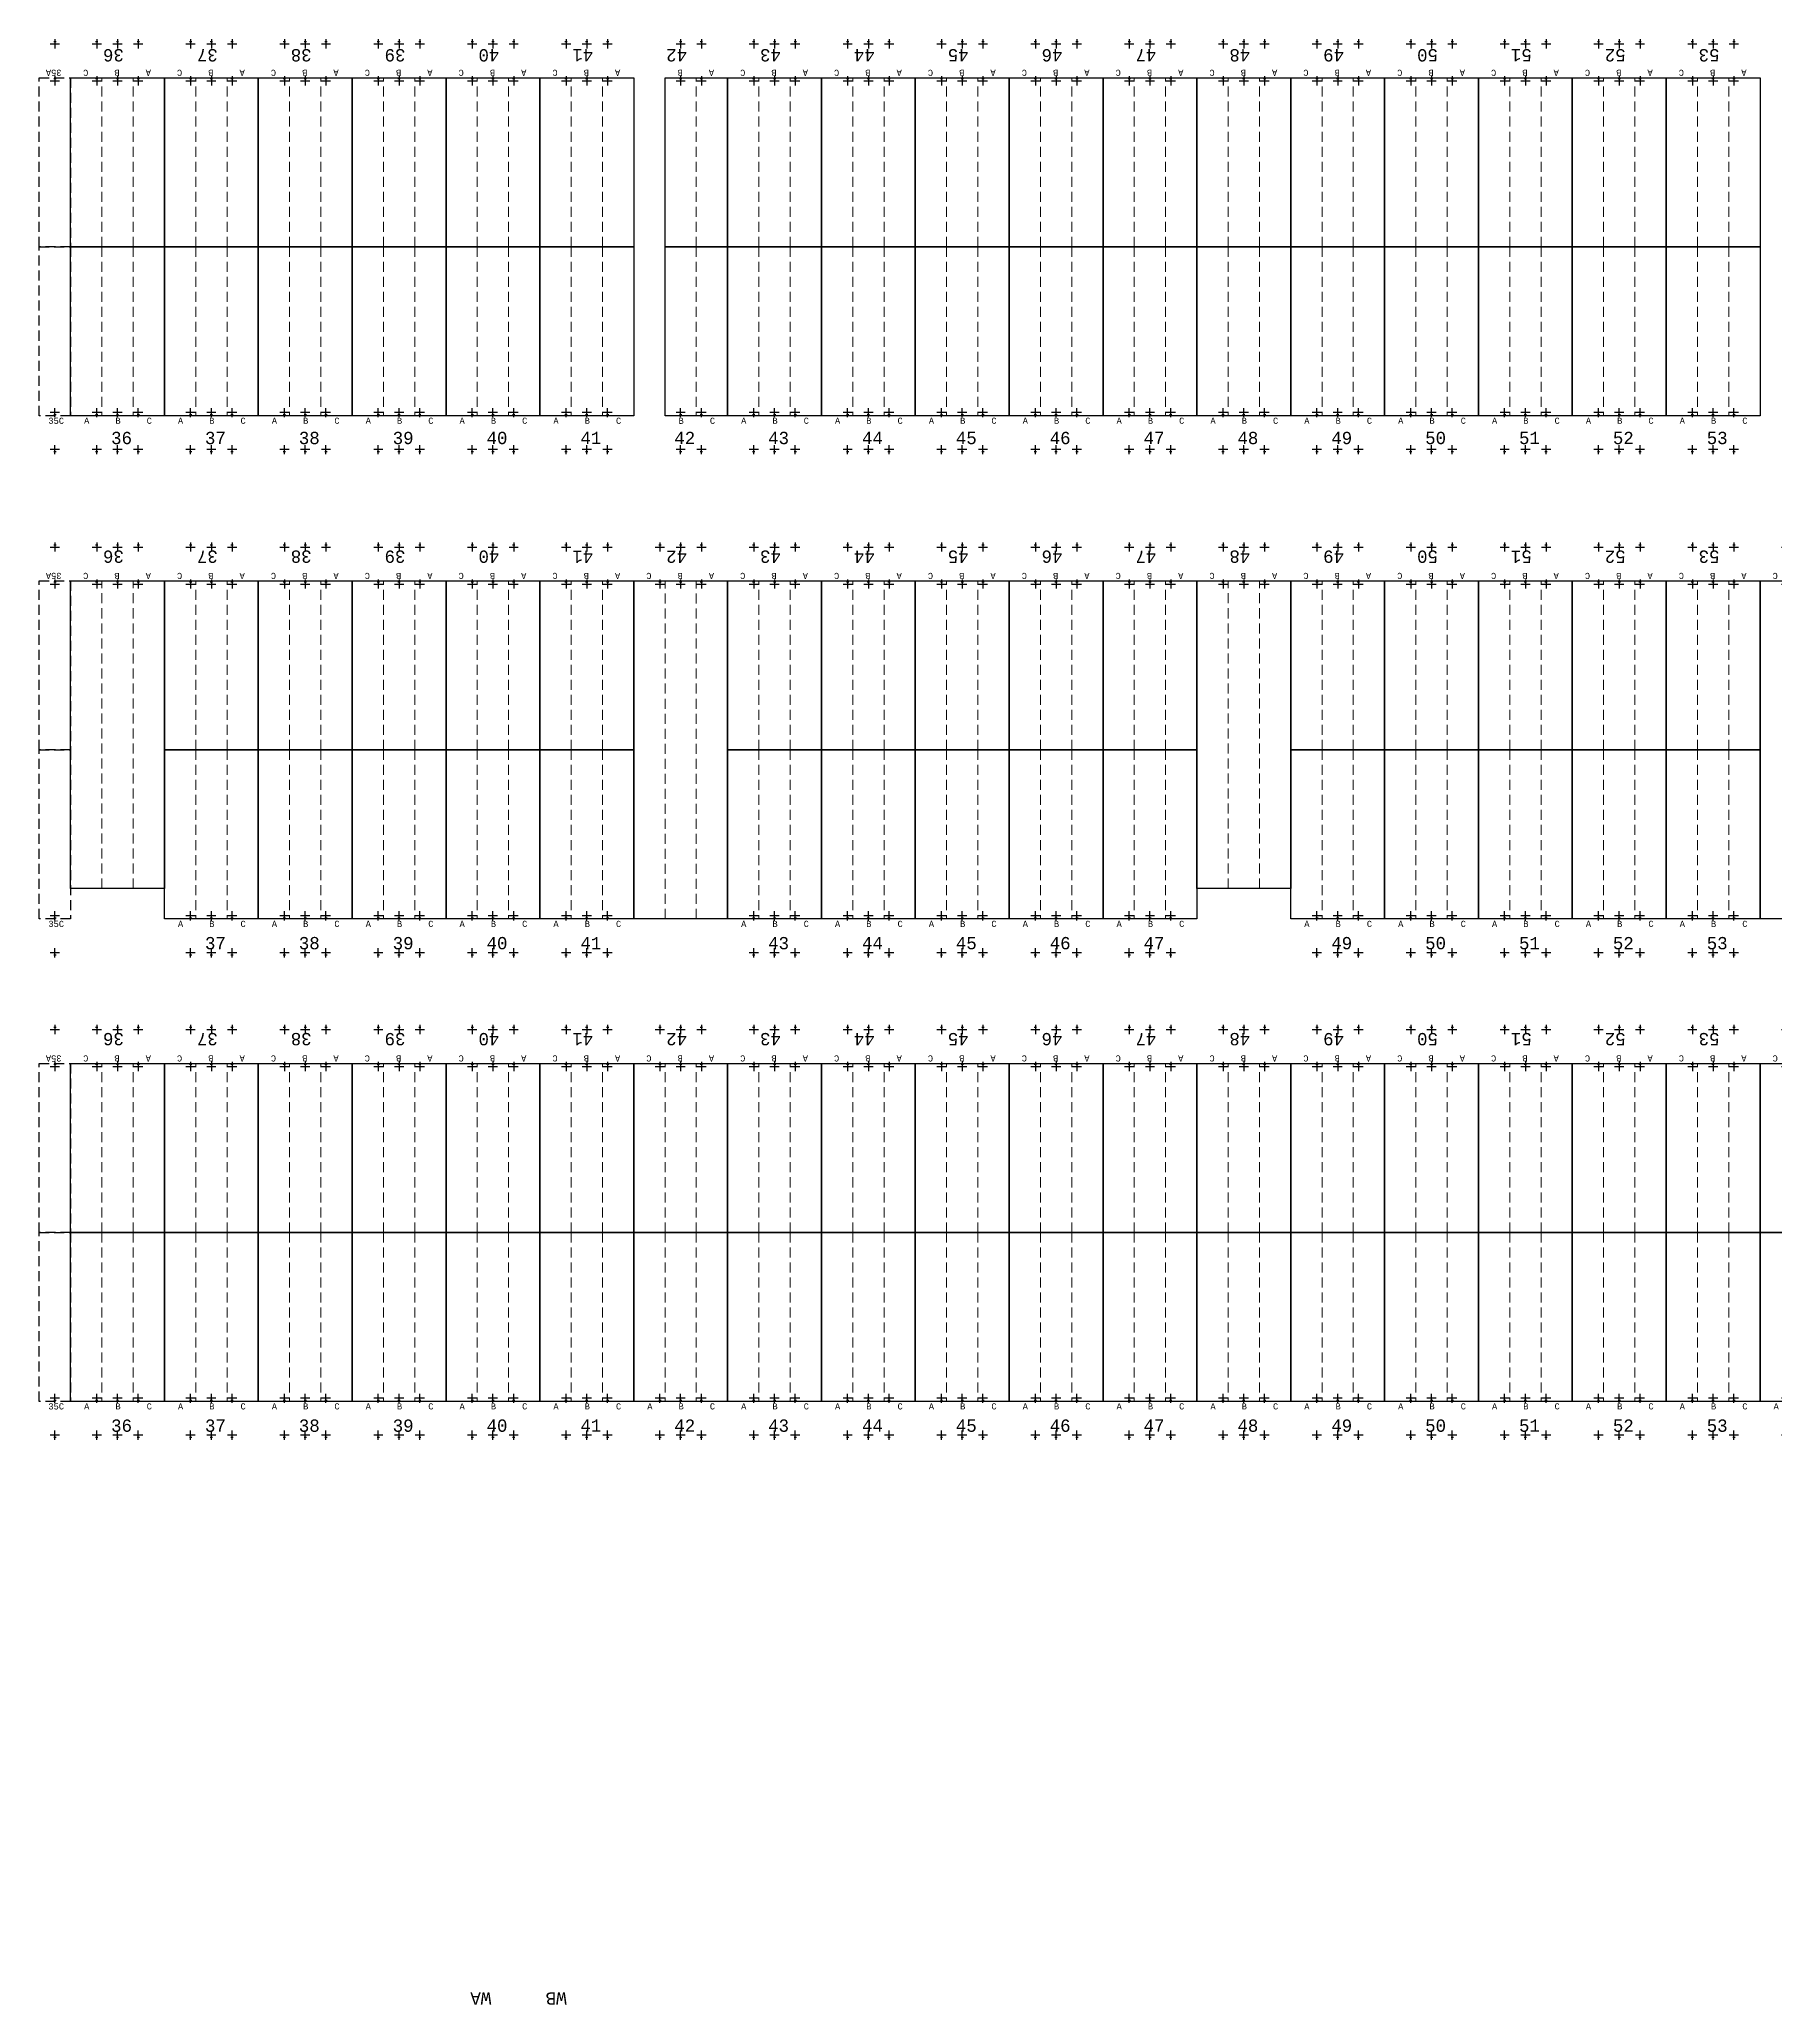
# Model space of a CAD drawing. Header units: millimetres. Extents: x 308165 to 657535, y 5096 to 173229.
# Drawn here: x 474560 to 530948, y 52303 to 116116 of the extents above; entities that cross this region are included whole.
import ezdxf

# ---------------------------------------------------------------- set-up
doc = ezdxf.new("R2010")
doc.units = ezdxf.units.MM
doc.linetypes.add('DASHED', pattern=[0.75, 0.5, -0.25])
for name, color, linetype in [('Bin location transponder', 250, 'Continuous'), ('WF exist equipment', 6, 'Continuous'), ('WF_numbers', 6, 'Continuous')]:
    doc.layers.add(name, color=color, linetype=linetype)
for name, color, linetype, lineweight in [('WF buffer', 1, 'DASHED', 30), ('WF transponder', 3, 'Continuous', 30), ('WF_bay', 5, 'Continuous', 30), ('WF_sketch_stock_areas', 30, 'Continuous', 30)]:
    doc.layers.add(name, color=color, linetype=linetype, lineweight=lineweight)
doc.styles.add('WF_txt', font='consola.ttf')

# ---------------------------------------------------------------- blocks, each defined once
blk = doc.blocks.new('Bin location transponder')
at = {"layer": 'Bin location transponder', "color": 3, "lineweight": 30}
for p, q in [((-600, 0), (600, 0)), ((-150, 300), (150, 300)), ((0, 600), (0, -600))]:
    blk.add_line(p, q, dxfattribs=at)
blk = doc.blocks.new('WF 10x18ft bay')
at = {"layer": 'WF_bay', "linetype": 'DASHED', "lineweight": 5, "ltscale": 650}
for p, q in [((1016, 5486), (1016, 0)), ((2032, 5486), (2032, 0))]:
    blk.add_line(p, q, dxfattribs=at)
at = {"layer": 'WF_bay'}
blk.add_lwpolyline([(0, 5486), (3048, 5486), (3048, 0), (0, 0)], close=True, dxfattribs=at)
at = {"layer": 'WF transponder', "xscale": 0.25, "yscale": 0.25, "zscale": 0.25, "rotation": 180.0000000062352}
for p in [(850, 100), (1524, 100), (2198, 100), (850, -1100), (1524, -1100), (2198, -1100)]:
    blk.add_blockref('Bin location transponder', p, dxfattribs=at)
at = {"layer": 'WF_numbers', "linetype": 'DASHED', "char_height": 200, "attachment_point": 1, "rotation": 0, "style": 'WF_txt'}
for s, insert in [('A', (439, -62, -723)), ('B', (1455, -62, -723)), ('C', (2471, -62, -723))]:
    blk.add_mtext_dynamic_manual_height_columns(s, width=423.53, gutter_width=2118, heights=[0], dxfattribs=dict(at, insert=insert))
blk = doc.blocks.new('WF 10x36ft bay')
at = {"layer": 'WF_bay', "linetype": 'DASHED', "lineweight": 5, "ltscale": 650}
for p, q in [((1016, 10973), (1016, 0)), ((2032, 10973), (2032, 0))]:
    blk.add_line(p, q, dxfattribs=at)
at = {"layer": 'WF_bay'}
blk.add_lwpolyline([(0, 10973), (3048, 10973), (3048, 0), (0, 0)], close=True, dxfattribs=at)
at = {"layer": 'WF transponder', "xscale": 0.25, "yscale": 0.25, "zscale": 0.25, "rotation": 180.0000000062352}
for p in [(850, 100), (1524, 100), (2198, 100), (850, -1100), (1524, -1100), (2198, -1100)]:
    blk.add_blockref('Bin location transponder', p, dxfattribs=at)
at = {"layer": 'WF_numbers', "linetype": 'DASHED', "char_height": 200, "attachment_point": 1, "rotation": 0, "style": 'WF_txt'}
for s, insert in [('A', (439, -62, -723)), ('B', (1455, -62, -723)), ('C', (2471, -62, -723))]:
    blk.add_mtext_dynamic_manual_height_columns(s, width=423.53, gutter_width=2118, heights=[0], dxfattribs=dict(at, insert=insert))
blk = doc.blocks.new('WF 40x216in buffer')
at = {"layer": 'WF buffer', "ltscale": 650}
blk.add_lwpolyline([(0, 5486), (1016, 5486), (1016, 0), (0, 0)], close=True, dxfattribs=at)
at = {"layer": 'WF transponder', "xscale": 0.25, "yscale": 0.25, "zscale": 0.25, "rotation": 180.0000000062352}
for p in [(508, 100), (508, -1100)]:
    blk.add_blockref('Bin location transponder', p, dxfattribs=at)
blk = doc.blocks.new('WF 10x34ft bay')
at = {"layer": 'WF_bay', "linetype": 'DASHED', "lineweight": 5, "ltscale": 650}
for p, q in [((1143863, 971520, -162219), (1143863, 981510, -162219)), ((1144879, 971520, -162219), (1144879, 981510, -162219))]:
    blk.add_line(p, q, dxfattribs=at)
at = {"layer": 'WF_bay', "elevation": -162219}
blk.add_lwpolyline([(1145895, 971520), (1142847, 971520), (1142847, 981510), (1145895, 981510)], close=True, dxfattribs=at)
at = {"layer": 'WF transponder', "xscale": 0.25, "yscale": 0.25, "zscale": 0.25}
for p in [(1143697, 982610, -162219), (1144371, 982610, -162219), (1145045, 982610, -162219), (1143697, 981410, -162219), (1144371, 981410, -162219), (1145045, 981410, -162219)]:
    blk.add_blockref('Bin location transponder', p, dxfattribs=at)
at = {"layer": 'WF_numbers', "linetype": 'DASHED', "char_height": 200, "attachment_point": 1, "rotation": 180, "style": 'WF_txt'}
for s, insert in [('C', (1143424, 981572, -162943)), ('B', (1144440, 981572, -162943)), ('A', (1145456, 981572, -162943))]:
    blk.add_mtext_dynamic_manual_height_columns(s, width=423.53, gutter_width=2118, heights=[0], dxfattribs=dict(at, insert=insert))

msp = doc.modelspace()

# ---------------------------------------------------------------- linework, layer by layer
at = {"layer": 'WF_bay', "linetype": 'DASHED', "lineweight": 5, "ltscale": 650}
for q in [(495896, 114866, -162219), (495896, 103894, -162219)]:
    msp.add_line((495896, 109380, -162219), q, dxfattribs=at)
at = {"layer": 'WF_bay', "elevation": -162219}
for points in [[(496912, 109380), (494880, 109380), (494880, 114866), (496912, 114866)], [(494880, 109380), (496912, 109380), (496912, 103894), (494880, 103894)]]:
    msp.add_lwpolyline(points, close=True, dxfattribs=at)

# ---------------------------------------------------------------- block references
at = {"layer": 'WF exist equipment', "color": 7, "true_color": 0xffffff}
for p in [(-667271, -882979), (-630695, -882979)]:
    msp.add_blockref('WF 10x34ft bay', p, dxfattribs=at)
at = {"layer": 'WF transponder', "xscale": 0.25, "yscale": 0.25, "zscale": 0.25}
for p in [(495388, 115966, -162219), (496062, 115966, -162219), (495388, 114766, -162219), (496062, 114766, -162219)]:
    msp.add_blockref('Bin location transponder', p, dxfattribs=at)
at = {"layer": 'WF transponder', "xscale": 0.25, "yscale": 0.25, "zscale": 0.25, "rotation": 180.0000000062352}
for p in [(495388, 103994, -162219), (496062, 103994, -162219), (495388, 102794, -162219), (496062, 102794, -162219)]:
    msp.add_blockref('Bin location transponder', p, dxfattribs=at)
at = {"layer": 'WF_sketch_stock_areas'}
for name, p, rotation in [('WF 40x216in buffer', (475576, 114866, -162219), 179.9999999997651), ('WF 10x18ft bay', (478624, 114866, -162219), 179.9999999999069), ('WF 10x18ft bay', (481672, 114866, -162219), 179.9999999999069), ('WF 10x18ft bay', (484720, 114866, -162219), 179.9999999999069), ('WF 10x18ft bay', (487768, 114866, -162219), 179.9999999999069), ('WF 10x18ft bay', (490816, 114866, -162219), 179.9999999999069), ('WF 10x18ft bay', (493864, 114866, -162219), 179.9999999999069), ('WF 10x18ft bay', (499960, 114866, -162219), 179.9999999999069), ('WF 10x18ft bay', (503008, 114866, -162219), 179.9999999999069), ('WF 10x18ft bay', (506056, 114866, -162219), 179.9999999999069), ('WF 10x18ft bay', (509104, 114866, -162219), 179.9999999999069), ('WF 10x18ft bay', (512152, 114866, -162219), 179.9999999999069), ('WF 10x18ft bay', (515200, 114866, -162219), 179.9999999999069), ('WF 10x18ft bay', (518248, 114866, -162219), 179.9999999999069), ('WF 10x18ft bay', (521296, 114866, -162219), 179.9999999999069), ('WF 10x18ft bay', (524344, 114866, -162219), 179.9999999999069), ('WF 10x18ft bay', (527392, 114866, -162219), 179.9999999999069), ('WF 10x18ft bay', (530440, 114866, -162219), 179.9999999999069), ('WF 40x216in buffer', (475576, 98531, -162219), 180.0000000001383), ('WF 10x18ft bay', (481672, 98531, -162219), 179.9999999999069), ('WF 10x18ft bay', (484720, 98531, -162219), 179.9999999999069), ('WF 10x18ft bay', (487768, 98531, -162219), 179.9999999999069), ('WF 10x18ft bay', (490816, 98531, -162219), 179.9999999999069), ('WF 10x18ft bay', (493864, 98531, -162219), 179.9999999999069), ('WF 10x36ft bay', (496912, 98531, -162219), 180.0000000000523), ('WF 10x18ft bay', (499960, 98531, -162219), 179.9999999999069), ('WF 10x18ft bay', (503008, 98531, -162219), 179.9999999999069), ('WF 10x18ft bay', (506056, 98531, -162219), 179.9999999999069), ('WF 10x18ft bay', (509104, 98531, -162219), 179.9999999999069), ('WF 10x18ft bay', (512152, 98531, -162219), 179.9999999999069), ('WF 10x18ft bay', (518248, 98531, -162219), 179.9999999999069), ('WF 10x18ft bay', (521296, 98531, -162219), 179.9999999999069), ('WF 10x18ft bay', (524344, 98531, -162219), 179.9999999999069), ('WF 10x18ft bay', (527392, 98531, -162219), 179.9999999999069), ('WF 10x18ft bay', (530440, 98531, -162219), 179.9999999999069), ('WF 10x36ft bay', (533488, 98531, -162219), 180.0000000000523), ('WF 40x216in buffer', (475576, 82865, -162219), 179.9999999990339), ('WF 10x18ft bay', (478624, 82865, -162219), 179.9999999999069), ('WF 10x18ft bay', (481672, 82865, -162219), 179.9999999999069), ('WF 10x18ft bay', (484720, 82865, -162219), 179.9999999999069), ('WF 10x18ft bay', (487768, 82865, -162219), 179.9999999999069), ('WF 10x18ft bay', (490816, 82865, -162219), 179.9999999999069), ('WF 10x18ft bay', (493864, 82865, -162219), 179.9999999999069), ('WF 10x18ft bay', (496912, 82865, -162219), 179.9999999999069), ('WF 10x18ft bay', (499960, 82865, -162219), 179.9999999999069), ('WF 10x18ft bay', (503008, 82865, -162219), 179.9999999999069), ('WF 10x18ft bay', (506056, 82865, -162219), 179.9999999999069), ('WF 10x18ft bay', (509104, 82865, -162219), 179.9999999999069), ('WF 10x18ft bay', (512152, 82865, -162219), 179.9999999999069), ('WF 10x18ft bay', (515200, 82865, -162219), 179.9999999999069), ('WF 10x18ft bay', (518248, 82865, -162219), 179.9999999999069), ('WF 10x18ft bay', (521296, 82865, -162219), 179.9999999999069), ('WF 10x18ft bay', (524344, 82865, -162219), 179.9999999999069), ('WF 10x18ft bay', (527392, 82865, -162219), 179.9999999999069), ('WF 10x18ft bay', (530440, 82865, -162219), 179.9999999999069), ('WF 10x18ft bay', (533488, 82865, -162219), 179.9999999999069)]:
    msp.add_blockref(name, p, dxfattribs=dict(at, rotation=rotation))
for name, p in [('WF 40x216in buffer', (474560, 103894, -162219)), ('WF 10x18ft bay', (475576, 103894, -162219)), ('WF 10x18ft bay', (478624, 103894, -162219)), ('WF 10x18ft bay', (481672, 103894, -162219)), ('WF 10x18ft bay', (484720, 103894, -162219)), ('WF 10x18ft bay', (487768, 103894, -162219)), ('WF 10x18ft bay', (490816, 103894, -162219)), ('WF 10x18ft bay', (496912, 103894, -162219)), ('WF 10x18ft bay', (499960, 103894, -162219)), ('WF 10x18ft bay', (503008, 103894, -162219)), ('WF 10x18ft bay', (506056, 103894, -162219)), ('WF 10x18ft bay', (509104, 103894, -162219)), ('WF 10x18ft bay', (512152, 103894, -162219)), ('WF 10x18ft bay', (515200, 103894, -162219)), ('WF 10x18ft bay', (518248, 103894, -162219)), ('WF 10x18ft bay', (521296, 103894, -162219)), ('WF 10x18ft bay', (524344, 103894, -162219)), ('WF 10x18ft bay', (527392, 103894, -162219)), ('WF 40x216in buffer', (474560, 87558, -162219)), ('WF 10x18ft bay', (478624, 87558, -162219)), ('WF 10x18ft bay', (481672, 87558, -162219)), ('WF 10x18ft bay', (484720, 87558, -162219)), ('WF 10x18ft bay', (487768, 87558, -162219)), ('WF 10x18ft bay', (490816, 87558, -162219)), ('WF 10x18ft bay', (496912, 87558, -162219)), ('WF 10x18ft bay', (499960, 87558, -162219)), ('WF 10x18ft bay', (503008, 87558, -162219)), ('WF 10x18ft bay', (506056, 87558, -162219)), ('WF 10x18ft bay', (509104, 87558, -162219)), ('WF 10x18ft bay', (515200, 87558, -162219)), ('WF 10x18ft bay', (518248, 87558, -162219)), ('WF 10x18ft bay', (521296, 87558, -162219)), ('WF 10x18ft bay', (524344, 87558, -162219)), ('WF 10x18ft bay', (527392, 87558, -162219)), ('WF 40x216in buffer', (474560, 71892, -162219)), ('WF 10x18ft bay', (475576, 71892, -162219)), ('WF 10x18ft bay', (478624, 71892, -162219)), ('WF 10x18ft bay', (481672, 71892, -162219)), ('WF 10x18ft bay', (484720, 71892, -162219)), ('WF 10x18ft bay', (487768, 71892, -162219)), ('WF 10x18ft bay', (490816, 71892, -162219)), ('WF 10x18ft bay', (493864, 71892, -162219)), ('WF 10x18ft bay', (496912, 71892, -162219)), ('WF 10x18ft bay', (499960, 71892, -162219)), ('WF 10x18ft bay', (503008, 71892, -162219)), ('WF 10x18ft bay', (506056, 71892, -162219)), ('WF 10x18ft bay', (509104, 71892, -162219)), ('WF 10x18ft bay', (512152, 71892, -162219)), ('WF 10x18ft bay', (515200, 71892, -162219)), ('WF 10x18ft bay', (518248, 71892, -162219)), ('WF 10x18ft bay', (521296, 71892, -162219)), ('WF 10x18ft bay', (524344, 71892, -162219)), ('WF 10x18ft bay', (527392, 71892, -162219)), ('WF 10x18ft bay', (530440, 71892, -162219))]:
    msp.add_blockref(name, p, dxfattribs=at)

# ---------------------------------------------------------------- texts
at = {"layer": 'WF_numbers', "linetype": 'DASHED', "attachment_point": 1, "style": 'WF_txt'}
for s, insert, char_height, rotation in [('36', (477308, 115397, -162219), 400, 180), ('37', (480356, 115397, -162219), 400, 180), ('38', (483404, 115397, -162219), 400, 180), ('39', (486452, 115397, -162219), 400, 180), ('40', (489500, 115397, -162219), 400, 180), ('41', (492548, 115397, -162219), 400, 180), ('42', (495596, 115397, -162219), 400, 180), ('43', (498644, 115397, -162219), 400, 180), ('44', (501692, 115397, -162219), 400, 180), ('45', (504740, 115397, -162219), 400, 180), ('46', (507788, 115397, -162219), 400, 180), ('47', (510836, 115397, -162219), 400, 180), ('48', (513884, 115397, -162219), 400, 180), ('49', (516932, 115397, -162219), 400, 180), ('50', (519980, 115397, -162219), 400, 180), ('51', (523028, 115397, -162219), 400, 180), ('52', (526076, 115397, -162219), 400, 180), ('53', (529124, 115397, -162219), 400, 180), ('35A', (475282, 114929, -162943), 200, 180), ('B', (495457, 114929, -162943), 200, 180), ('A', (496473, 114929, -162943), 200, 180), ('35C', (474855, 103831, -162943), 200, 0), ('B', (495320, 103831, -162943), 200, 0), ('C', (496336, 103831, -162943), 200, 0), ('36', (477308, 99118, -162219), 400, 180), ('37', (480356, 99118, -162219), 400, 180), ('38', (483404, 99118, -162219), 400, 180), ('39', (486452, 99118, -162219), 400, 180), ('40', (489500, 99118, -162219), 400, 180), ('41', (492548, 99118, -162219), 400, 180), ('42', (495596, 99118, -162219), 400, 180), ('43', (498644, 99118, -162219), 400, 180), ('44', (501692, 99118, -162219), 400, 180), ('45', (504740, 99118, -162219), 400, 180), ('46', (507788, 99118, -162219), 400, 180), ('47', (510836, 99118, -162219), 400, 180), ('48', (513884, 99118, -162219), 400, 180), ('49', (516932, 99118, -162219), 400, 180), ('50', (519980, 99118, -162219), 400, 180), ('51', (523028, 99118, -162219), 400, 180), ('52', (526076, 99118, -162219), 400, 180), ('53', (529124, 99118, -162219), 400, 180), ('35A', (475282, 98593, -162943), 200, 180), ('35C', (474855, 87495, -162943), 200, 0), ('36', (477308, 83453, -162219), 400, 180), ('37', (480356, 83453, -162219), 400, 180), ('38', (483404, 83453, -162219), 400, 180), ('39', (486452, 83453, -162219), 400, 180), ('40', (489500, 83453, -162219), 400, 180), ('41', (492548, 83453, -162219), 400, 180), ('42', (495596, 83453, -162219), 400, 180), ('43', (498644, 83453, -162219), 400, 180), ('44', (501692, 83453, -162219), 400, 180), ('45', (504740, 83453, -162219), 400, 180), ('46', (507788, 83453, -162219), 400, 180), ('47', (510836, 83453, -162219), 400, 180), ('48', (513884, 83453, -162219), 400, 180), ('49', (516932, 83453, -162219), 400, 180), ('50', (519980, 83453, -162219), 400, 180), ('51', (523028, 83453, -162219), 400, 180), ('52', (526076, 83453, -162219), 400, 180), ('53', (529124, 83453, -162219), 400, 180), ('35A', (475282, 82927, -162943), 200, 180), ('35C', (474855, 71830, -162943), 200, 0), ('WA', (489236, 52303), 400, 180), ('WB', (491684, 52303), 400, 180)]:
    msp.add_mtext_dynamic_manual_height_columns(s, width=423.53, gutter_width=2118, heights=[0], dxfattribs=dict(at, insert=insert, char_height=char_height, rotation=rotation))
at = {"layer": 'WF_numbers', "linetype": 'DASHED', "char_height": 400, "attachment_point": 1, "style": 'WF_txt'}
for s, insert in [('36', (476893, 103372, -162219)), ('37', (479941, 103372, -162219)), ('38', (482989, 103372, -162219)), ('39', (486037, 103372, -162219)), ('40', (489085, 103372, -162219)), ('42', (495181, 103372, -162219)), ('43', (498229, 103372, -162219)), ('46', (507373, 103372, -162219)), ('48', (513469, 103372, -162219)), ('49', (516517, 103372, -162219)), ('50', (519565, 103372, -162219)), ('52', (525661, 103372, -162219)), ('53', (528709, 103372, -162219)), ('41', (492133, 103372, -162219)), ('44', (501277, 103372, -162219)), ('45', (504325, 103372, -162219)), ('47', (510421, 103372, -162219)), ('51', (522613, 103372, -162219)), ('37', (479941, 86970, -162219)), ('38', (482989, 86970, -162219)), ('39', (486037, 86970, -162219)), ('40', (489085, 86970, -162219)), ('41', (492133, 86970, -162219)), ('43', (498229, 86970, -162219)), ('44', (501277, 86970, -162219)), ('45', (504325, 86970, -162219)), ('46', (507373, 86970, -162219)), ('47', (510421, 86970, -162219)), ('49', (516517, 86970, -162219)), ('50', (519565, 86970, -162219)), ('51', (522613, 86970, -162219)), ('52', (525661, 86970, -162219)), ('53', (528709, 86970, -162219)), ('36', (476893, 71304, -162219)), ('37', (479941, 71304, -162219)), ('38', (482989, 71304, -162219)), ('39', (486037, 71304, -162219)), ('40', (489085, 71304, -162219)), ('41', (492133, 71304, -162219)), ('42', (495181, 71304, -162219)), ('43', (498229, 71304, -162219)), ('44', (501277, 71304, -162219)), ('45', (504325, 71304, -162219)), ('46', (507373, 71304, -162219)), ('47', (510421, 71304, -162219)), ('48', (513469, 71304, -162219)), ('49', (516517, 71304, -162219)), ('50', (519565, 71304, -162219)), ('51', (522613, 71304, -162219)), ('52', (525661, 71304, -162219)), ('53', (528709, 71304, -162219))]:
    msp.add_mtext_dynamic_manual_height_columns(s, width=423.53, gutter_width=2118, heights=[0], dxfattribs=dict(at, insert=insert))

doc.saveas('drawing.dxf')
